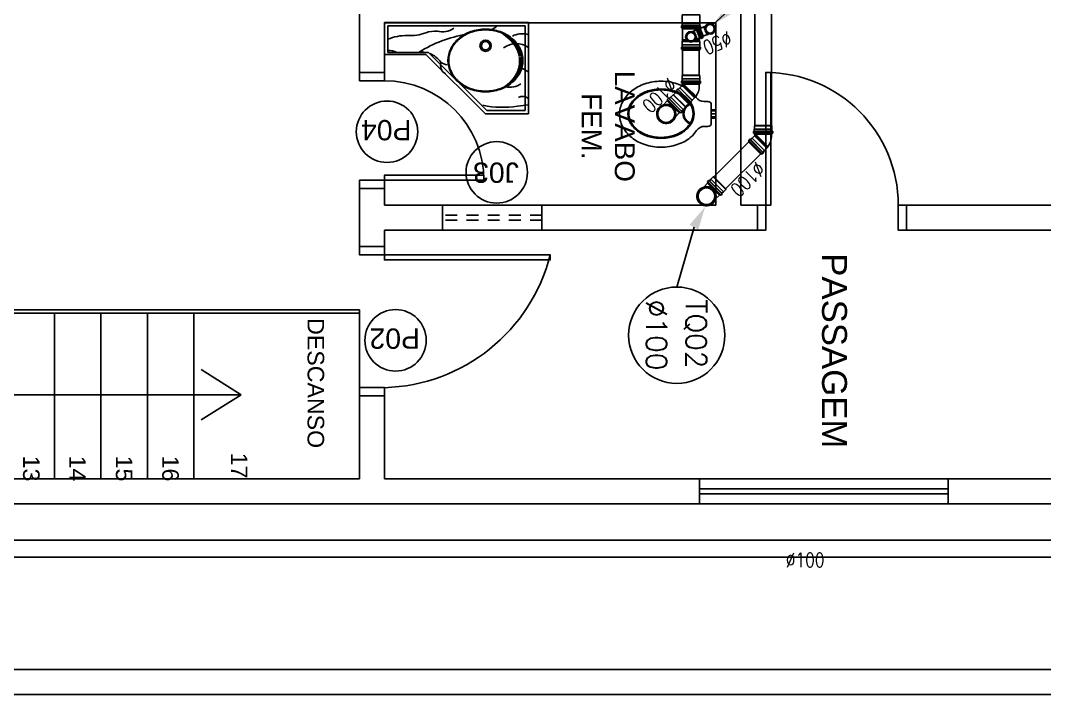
# Model space of a CAD drawing. Header units: millimetres. Extents: x 5512 to 5596, y 903 to 1082.
# Drawn here: x 5528.08 to 5538.95, y 1055.5 to 1062.65 of the extents above; entities that cross this region are included whole.
import ezdxf
from ezdxf.enums import TextEntityAlignment as Align

# ---------------------------------------------------------------- set-up
doc = ezdxf.new("R2010")
doc.units = ezdxf.units.MM
doc.linetypes.add('HIDDEN2', pattern=[0.1875, 0.125, -0.0625])
for name, color, linetype in [('0-COTAS', 8, 'Continuous'), ('A-PEN-C', 4, 'Continuous'), ('BANHO_COZINHA', 7, 'Continuous'), ('Texto-Tubos', 7, 'Continuous'), ('TigreCad', 3, 'Continuous'), ('Tinterno', 9, 'Continuous'), ('TUBOS_ESGOTO', 5, 'Continuous')]:
    doc.layers.add(name, color=color, linetype=linetype)
doc.styles.add('CARIMBO_DADOS', font='arial.ttf', dxfattribs={"height": 0.1})
doc.styles.add('REG60', font='romans.shx', dxfattribs={"width": 0.8, "height": 0.15})
doc.styles.add('REGUA80', font='arial.ttf', dxfattribs={"height": 1})
doc.styles.add('ROMANS', font='romans__.ttf', dxfattribs={"height": 0.1})

# ---------------------------------------------------------------- blocks, each defined once
blk = doc.blocks.new('pia banheiro')
at = {"layer": 'BANHO_COZINHA'}
for p, q in [((-0.2208, 0.2967), (-0.2208, -0.5719)), ((-0.2208, 0.2967), (0.3292, 0.2967)), ((-0.2008, 0.2767), (0.3092, 0.2767)), ((-0.2008, 0.2767), (-0.2008, -0.5519)), ((0.3092, 0.2767), (0.3092, 0.0448)), ((0.3292, 0.2967), (0.3292, 0.0365)), ((0.3092, 0.0448), (-0.0417, -0.3064)), ((0.3292, 0.0365), (-0.0289, -0.3219)), ((-0.0417, -0.5519), (-0.0417, -0.3064)), ((-0.0289, -0.5719), (-0.0289, -0.3219)), ((-0.2008, -0.5519), (-0.0417, -0.5519)), ((-0.2208, -0.5719), (-0.0289, -0.5719))]:
    blk.add_line(p, q, dxfattribs=at)
for points in [[(-0.1815, 0.0373, 0.083485), (-0.1667, -0.051, 0.090959), (-0.1262, -0.1226, 0.104004), (-0.0632, -0.1722, 0.115577), (0.0073, -0.1888, 0.115577), (0.0778, -0.1722, 0.104004), (0.1409, -0.1226, 0.090959), (0.1814, -0.051, 0.083485), (0.1962, 0.0373, 0.083485), (0.1814, 0.1255, 0.090959), (0.1409, 0.1971, 0.104004), (0.0778, 0.2468, 0.115577), (0.0073, 0.2633, 0.115577), (-0.0632, 0.2468, 0.104004), (-0.1262, 0.1971, 0.090959), (-0.1667, 0.1255, 0.083485)], [(-0.1773, 0.0373, 0.083485), (-0.1627, -0.0496, 0.090959), (-0.123, -0.1199, 0.104004), (-0.0613, -0.1685, 0.115577), (0.0073, -0.1846, 0.115577), (0.076, -0.1685, 0.104004), (0.1377, -0.1199, 0.090959), (0.1774, -0.0496, 0.083485), (0.192, 0.0373, 0.083485), (0.1774, 0.1242, 0.090959), (0.1377, 0.1944, 0.104004), (0.076, 0.243, 0.115577), (0.0073, 0.2591, 0.115577), (-0.0613, 0.243, 0.104004), (-0.123, 0.1944, 0.090959), (-0.1627, 0.1242, 0.083485)]]:
    blk.add_lwpolyline(points, format="xyb", close=True, dxfattribs=at)
for radius in [0.0339, 0.025]:
    blk.add_circle((-0.0815, 0.0379), radius, dxfattribs=at)
for centre, radius, start, end in [((-0.0194, 0.2593), 0.1346, 168.10287, 206.19936), ((-0.3664, 0.3324), 0.22, 348.10287, 350.67268), ((0.034, 0.2225), 0.1281, 144.58418, 216.35818), ((0.416, 0.0695), 0.4085, 146.19656, 154.08525), ((0.0443, 0.1829), 0.1245, 348.9955, 33.33328), ((0.279, 0.2616), 0.0556, 140.90523, 207.43179), ((-0.0573, 0.2081), 0.3026, 16.32429, 17.03764), ((1.1754, 0.3722), 0.9039, 184.78979, 188.96381), ((-0.2926, 0.1406), 0.5823, 348.24015, 8.96381), ((-0.363, -0.0304), 0.2131, 28.24406, 40.47295), ((0.6657, 0.0668), 0.83, 189.84611, 190.19218), ((0.6565, 0.0651), 0.8206, 190.19218, 211.41073), ((-0.283, -0.2213), 0.1173, 344.30788, 34.9939), ((0.1033, -0.3518), 0.1475, 125.71748, 159.13592), ((-0.0313, -0.1903), 0.0639, 319.26609, 356.83356), ((0.0342, -0.1702), 0.0641, 254.58687, 328.11348), ((0.0198, -0.2599), 0.19, 177.94741, 199.2677), ((-0.4467, -0.4229), 0.3042, 357.88345, 19.2677), ((0.1033, -0.3518), 0.1475, 169.37097, 184.18945), ((-0.1889, -0.4322), 0.1609, 23.84465, 25.66265), ((0.1266, -0.4441), 0.2696, 177.88345, 203.56148), ((0.0864, -0.5541), 0.1401, 156.12599, 179.11126), ((-0.1889, -0.4322), 0.1609, 336.12599, 336.15535)]:
    blk.add_arc(centre, radius, start, end, dxfattribs=at)
for points in [[(-0.0657, 0.2455), (-0.0474, 0.2274), (-0.046, 0.2541), (-0.0399, 0.2301)], [(-0.046, 0.2541), (-0.0399, 0.2301), (-0.0304, 0.2588), (-0.0323, 0.2325)], [(-0.0304, 0.2588), (-0.0323, 0.2325), (-0.0139, 0.2619), (-0.0177, 0.2359)], [(-0.0123, 0.2621), (-0.0154, 0.2363), (-0.0047, 0.2629), (-0.0045, 0.2377)], [(-0.0047, 0.2629), (-0.0045, 0.2377), (0.0089, 0.2633), (0.0038, 0.2383)], [(0.0089, 0.2633), (0.0038, 0.2383), (0.0219, 0.2626), (0.0122, 0.2384)], [(0.0219, 0.2626), (0.0122, 0.2384), (0.0324, 0.2613), (0.0215, 0.238)], [(0.0324, 0.2613), (0.0215, 0.238), (0.0499, 0.2575), (0.0385, 0.236)], [(0.0499, 0.2575), (0.0385, 0.236), (0.0625, 0.2534), (0.053, 0.2326)], [(0.0625, 0.2534), (0.053, 0.2326), (0.0778, 0.2468), (0.0667, 0.2282)], [(-0.1461, 0.1692), (-0.1153, 0.1808), (-0.139, 0.1803), (-0.1094, 0.1867)], [(-0.139, 0.1803), (-0.1094, 0.1867), (-0.1347, 0.1863), (-0.1002, 0.1952)], [(-0.1347, 0.1863), (-0.1002, 0.1952), (-0.1236, 0.2001), (-0.0903, 0.2032)], [(-0.1236, 0.2001), (-0.0903, 0.2032), (-0.1112, 0.2131), (-0.0774, 0.2121)], [(-0.1112, 0.2131), (-0.0774, 0.2121), (-0.0965, 0.2258), (-0.0608, 0.2214)], [(-0.0965, 0.2258), (-0.0608, 0.2214), (-0.0806, 0.237), (-0.0585, 0.2226)], [(-0.0806, 0.237), (-0.0585, 0.2226), (-0.0657, 0.2455), (-0.0474, 0.2274)], [(0.0778, 0.2468), (0.0667, 0.2282), (0.0928, 0.2385), (0.0806, 0.2221)], [(0.0928, 0.2385), (0.0806, 0.2221), (0.1112, 0.2258), (0.102, 0.2099)], [(0.1112, 0.2258), (0.102, 0.2099), (0.1266, 0.2125), (0.1116, 0.2031)], [(0.1266, 0.2125), (0.1116, 0.2031), (0.1383, 0.2002), (0.125, 0.1921)], [(0.1383, 0.2002), (0.125, 0.1921), (0.1503, 0.1851), (0.1385, 0.1787)], [(-0.158, 0.147), (-0.1691, 0.1181), (-0.1683, 0.1178), (-0.1699, 0.1155)], [(-0.1581, 0.1468), (-0.1682, 0.1178), (-0.158, 0.147), (-0.1691, 0.1181)], [(-0.1682, 0.1178), (-0.1408, 0.1507), (-0.1576, 0.1479), (-0.1334, 0.1596)], [(-0.1576, 0.1479), (-0.1334, 0.1596), (-0.1524, 0.1583), (-0.1243, 0.1705)], [(-0.1524, 0.1583), (-0.1243, 0.1705), (-0.1461, 0.1692), (-0.1153, 0.1808)], [(0.1503, 0.1851), (0.1385, 0.1787), (0.1629, 0.1657), (0.151, 0.1637)], [(0.1629, 0.1657), (0.151, 0.1637), (0.1689, 0.1548), (0.159, 0.1536)], [(0.1689, 0.1548), (0.159, 0.1536), (0.1758, 0.14), (0.1643, 0.147)], [(0.1758, 0.14), (0.1643, 0.147), (0.1812, 0.1257), (0.171, 0.1385)]]:
    blk.add_solid(points, dxfattribs=at)
blk = doc.blocks.new('vaso sanitario')
at = {"layer": 'BANHO_COZINHA'}
for p, q in [((-0.0486, 0.264), (-0.0486, 0.2921)), ((-0.0426, 0.264), (-0.0426, 0.2921)), ((-0.0236, 0.264), (-0.0236, 0.2921)), ((-0.0055, 0.264), (-0.0055, 0.2921)), ((0.0014, 0.264), (0.0014, 0.2921))]:
    blk.add_line(p, q, dxfattribs=at)
for points in [[(0.1014, 0.1567), (0.0763, 0.1748, -0.241127), (0.0514, 0.2235), (0.0514, 0.244, 0.414214), (0.0314, 0.264), (-0.0786, 0.264, 0.414214), (-0.0986, 0.244), (-0.0986, 0.2202, -0.233804), (-0.1222, 0.1725), (-0.1486, 0.1523, 0.024223), (-0.1619, 0.1371, 0.088644), (-0.2044, 0.0584, 0.07973), (-0.2202, -0.0396, 0.07973), (-0.2044, -0.1376, 0.088644), (-0.1619, -0.2163, 0.105072), (-0.095, -0.2714, 0.120616), (-0.0214, -0.2895, 0.120616), (0.0522, -0.2714, 0.105072), (0.1191, -0.2163, 0.088644), (0.1616, -0.1376, 0.07973), (0.1773, -0.0396, 0.07973), (0.1616, 0.0584, 0.088644), (0.1191, 0.1371, 0.031737)], [(0.0296, 0.1462, 0.127661), (-0.0249, 0.1603, 0.127661), (-0.0794, 0.1462, 0.106179), (-0.1301, 0.1018, 0.085397), (-0.1618, 0.0393, 0.074892), (-0.1737, -0.0396, 0.074892), (-0.1618, -0.1184, 0.085397), (-0.1301, -0.1809, 0.106179), (-0.0794, -0.2253, 0.127661), (-0.0249, -0.2395, 0.127661), (0.0296, -0.2253, 0.106179), (0.0803, -0.1809, 0.085397), (0.112, -0.1184, 0.074892), (0.1239, -0.0396, 0.074892), (0.112, 0.0393, 0.085397), (0.0803, 0.1018, 0.106179)], [(0.0267, 0.141, 0.127661), (-0.0249, 0.1544, 0.127661), (-0.0765, 0.141, 0.106179), (-0.1253, 0.0982, 0.085397), (-0.1561, 0.0376, 0.074892), (-0.1677, -0.0396, 0.074892), (-0.1561, -0.1167, 0.085397), (-0.1253, -0.1774, 0.106179), (-0.0765, -0.2201, 0.127661), (-0.0249, -0.2335, 0.127661), (0.0267, -0.2201, 0.106179), (0.0755, -0.1774, 0.085397), (0.1063, -0.1167, 0.074892), (0.1179, -0.0396, 0.074892), (0.1063, 0.0376, 0.085397), (0.0755, 0.0982, 0.106179)]]:
    blk.add_lwpolyline(points, format="xyb", close=True, dxfattribs=at)
for radius, start, end in [(0.0646, 200.80462, 338.97289), (0.06, 199.94179, 339.83075)]:
    blk.add_arc((-0.0247, 0.1588), radius, start, end, dxfattribs=at)
blk = doc.blocks.new('j4n100p')
at = {"layer": 'TigreCad'}
for p, q in [((-48.8, 23.1), (-58.1, 13.7)), ((9.8, 50.8), (9.9, 52.3)), ((9.8, 50.8), (9.8, 0)), ((9.8, -54.2), (9.8, 0)), ((12.9, 52.3), (9.9, 52.3)), ((9.9, 52.3), (9.9, 0)), ((13, 50.8), (12.9, 52.3)), ((12.9, 52.3), (12.9, 0)), ((19.2, 50.8), (13, 50.8)), ((13, 50.8), (13, 0)), ((13, -56), (13, 0)), ((21.4, 53), (19.2, 50.8)), ((41.1, 53), (21.4, 53)), ((21.4, 53), (21.4, -53)), ((41.4, 53.2), (41.1, 53)), ((41.1, 53), (41.1, -53)), ((53.5, 53.2), (41.4, 53.2)), ((41.4, 53.2), (41.4, -53.3)), ((54.7, 56.7), (54.5, 54.2)), ((65.1, 57.7), (55.7, 57.7)), ((55.7, 56.7), (55.7, -56.6)), ((65.1, 56.7), (65.1, -56.6)), ((66.1, 56.9), (66.9, 54)), ((72.3, 53.2), (67.9, 53.2)), ((72.3, 53.2), (72.3, -53.3)), ((19.1, -52.8), (13.7, -58.1)), ((21.4, -53), (21.2, -52.8)), ((41.1, -53), (21.4, -53)), ((41.4, -53.3), (41.1, -53)), ((53.5, -53.3), (41.4, -53.3)), ((54.7, -56.7), (54.5, -54.2)), ((65.1, -57.6), (55.7, -57.6)), ((66.1, -56.9), (66.9, -54)), ((72.3, -53.3), (67.9, -53.3))]:
    blk.add_line(p, q, dxfattribs=at)
for centre, radius, start, end in [((20.1, -45.8), 97.2, 96.09869, 135), ((53.5, 54.2), 1, 270, 355), ((55.7, 56.7), 1, 90, 175), ((65.1, 56.7), 1, 15, 90), ((67.9, 54.2), 1, 195, 270), ((20.1, -53.8), 1.5, 45, 135), ((53.5, -54.2), 1, 5, 90), ((55.7, -56.6), 1, 185, 270), ((65.1, -56.6), 1, 270, 345), ((67.9, -54.2), 1, 90, 165)]:
    blk.add_arc(centre, radius, start, end, dxfattribs=at)
at = {"layer": 'Tinterno'}
for p, q in [((13.7, -58.1), (-58.1, 13.7)), ((9.9, -54.3), (9.9, 0)), ((12.9, -53.3), (12.9, 0)), ((19.2, 50.8), (19.2, -52.7)), ((54.4, 53.2), (54.4, -53.3)), ((67.1, 53.2), (67.1, -53.3))]:
    blk.add_line(p, q, dxfattribs=at)
blk = doc.blocks.new('j9n100s')
at = {"layer": 'TigreCad'}
for p, q in [((27.3, 50.8), (60, 50.8)), ((27.3, -50.8), (60, -50.8))]:
    blk.add_line(p, q, dxfattribs=at)
blk.add_circle((0, 0), 53.2, dxfattribs=at)
for start, end in [(61.78498, 298.21502), (298.21502, 61.78498)]:
    blk.add_arc((0, 0), 57.7, start, end, dxfattribs=at)
at = {"layer": 'Tinterno'}
blk.add_line((60, -50.8), (60, 50.8), dxfattribs=at)
blk.add_circle((0, 0), 51, dxfattribs=at)
blk = doc.blocks.new('11031030p')
at = {"layer": 'TigreCad'}
for p, q in [((0, -53.3), (0, 53.2)), ((0, 53.2), (4.4, 53.2)), ((6.2, 56.9), (5.4, 54)), ((7.2, 57.6), (16.6, 57.6)), ((7.2, -56.7), (7.2, 56.6)), ((16.6, -56.7), (16.6, 56.6)), ((17.6, 56.7), (17.8, 54.2)), ((18.8, 53.2), (30.9, 53.2)), ((30.9, 53.2), (31.2, 53)), ((50.9, 53), (31.2, 53)), ((50.9, 53), (53.1, 50.8)), ((53.1, -50.8), (53.1, 50.8)), ((0, -53.3), (4.4, -53.3)), ((6.2, -56.9), (5.4, -54)), ((7.2, -57.7), (16.6, -57.7)), ((17.6, -56.7), (17.8, -54.2)), ((18.8, -53.3), (30.9, -53.3)), ((30.9, -53.3), (31.2, -53)), ((31.2, -53), (50.9, -53)), ((50.9, -53), (53.1, -50.8))]:
    blk.add_line(p, q, dxfattribs=at)
for centre, start, end in [((4.4, 54.2), 270, 345), ((7.2, 56.6), 90, 165), ((16.6, 56.6), 5, 90), ((18.8, 54.2), 185, 270), ((4.4, -54.2), 15, 90), ((7.2, -56.7), 195, 270), ((16.6, -56.7), 270, 355), ((18.8, -54.2), 90, 175)]:
    blk.add_arc(centre, 1, start, end, dxfattribs=at)
at = {"layer": 'Tinterno'}
for p, q in [((5.2, -53.3), (5.2, 53.2)), ((17.9, -53.3), (17.9, 53.2)), ((30.9, 53.2), (30.9, -53.3)), ((31.2, 53), (31.2, -53)), ((50.9, 53), (50.9, -53))]:
    blk.add_line(p, q, dxfattribs=at)
blk = doc.blocks.new('trn1050s')
at = {"layer": 'TigreCad'}
for p, q in [((-80.4, -53.3), (-80.4, 53.3)), ((-80.4, 53.3), (-76, 53.3)), ((-74.2, 56.9), (-75, 54)), ((-73.2, 57.7), (-63.8, 57.7)), ((-73.2, -56.6), (-73.2, 56.7)), ((-63.8, -56.6), (-63.8, 56.7)), ((-62.8, 56.7), (-62.6, 54.2)), ((-61.6, 53.3), (-49.5, 53.3)), ((-49.5, -53.3), (-49.5, 53.3)), ((-49.5, 53.3), (-49.2, 53)), ((-49.2, 53), (-29.5, 53)), ((-29.5, 53), (-29.5, 11.9)), ((-29.5, 53), (-27.3, 50.8)), ((-27.3, 50.8), (-21.1, 50.8)), ((-21.1, 50.8), (-21, 52.3)), ((-21, 52.3), (-21, 23.9)), ((-21, 52.3), (-18, 52.3)), ((-18, 52.3), (-18, 26.2)), ((-17.9, 50.8), (-18, 52.3)), ((-17.9, 50.8), (47.6, 50.8)), ((-80.4, -53.3), (-76, -53.3)), ((-74.2, -56.9), (-75, -54)), ((-73.2, -57.6), (-63.8, -57.6)), ((-62.8, -56.7), (-62.6, -54.2)), ((-61.6, -53.3), (-49.5, -53.3)), ((-49.5, -53.3), (-49.2, -53)), ((-49.2, -53), (-29.5, -53)), ((-29.5, -53), (-29.5, -11.9)), ((-29.5, -53), (-27.3, -50.8)), ((-27.3, -50.8), (-21.1, -50.8)), ((-21.1, -50.8), (-21, -52.3)), ((-21, -52.3), (-21, -23.9)), ((-21, -52.3), (-18, -52.3)), ((-18, -52.3), (-18, -26.2)), ((-17.9, -50.8), (-18, -52.3)), ((-17.9, -50.8), (47.6, -50.8))]:
    blk.add_line(p, q, dxfattribs=at)
for radius in [31.8, 25.6]:
    blk.add_circle((0, 0), radius, dxfattribs=at)
for centre, start, end in [((-76, 54.2), 270, 345), ((-73.2, 56.7), 90, 165), ((-63.8, 56.7), 5, 90), ((-61.6, 54.2), 185, 270), ((-76, -54.2), 15, 90), ((-73.2, -56.6), 195, 270), ((-63.8, -56.6), 270, 355), ((-61.6, -54.2), 90, 175)]:
    blk.add_arc(centre, 1, start, end, dxfattribs=at)
at = {"layer": 'Tinterno'}
for p, q in [((-75.2, -53.3), (-75.2, 53.3)), ((-62.5, -53.3), (-62.5, 53.3)), ((-49.2, -53), (-49.2, 53)), ((-27.3, 50.8), (-27.3, 16.3)), ((-21.1, 50.8), (-21.1, 23.8)), ((-17.9, 50.8), (-17.9, 26.3)), ((47.6, -50.8), (47.6, 50.8)), ((-27.3, -50.8), (-27.3, -16.3)), ((-21.1, -50.8), (-21.1, -23.8)), ((-17.9, -50.8), (-17.9, -26.3))]:
    blk.add_line(p, q, dxfattribs=at)
blk.add_circle((0, 0), 27.3, dxfattribs=at)
blk = doc.blocks.new('j9n50s')
at = {"layer": 'TigreCad'}
for p, q in [((19.2, 25.4), (30.3, 25.4)), ((19.2, -25.4), (30.3, -25.4))]:
    blk.add_line(p, q, dxfattribs=at)
for radius in [31.8, 27.4]:
    blk.add_circle((0, 0), radius, dxfattribs=at)
at = {"layer": 'Tinterno'}
for p, q in [((30.3, 25.4), (30.3, 9.7)), ((30.3, -9.7), (30.3, -25.4))]:
    blk.add_line(p, q, dxfattribs=at)
blk.add_circle((0, 0), 25.6, dxfattribs=at)
blk = doc.blocks.new('j9n50d')
at = {"layer": 'TigreCad'}
for p, q in [((28.5, 25.4), (0, 25.4)), ((30.3, 27.2), (28.5, 25.4)), ((30.3, -27.1), (30.3, 27.2)), ((47.1, 27.2), (30.3, 27.2)), ((47.3, 27.4), (47.1, 27.2)), ((47.1, -27.1), (47.1, 27.2)), ((51.9, 27.4), (47.3, 27.4)), ((53.2, 30.9), (52.9, 28.3)), ((53.4, 30.8), (53.4, -30.8)), ((62.9, 31.8), (54.2, 31.8)), ((62.9, 30.8), (62.9, -30.8)), ((63.9, 31.1), (64.7, 28.1)), ((70, 27.4), (65.6, 27.4)), ((70, 27.4), (70, -27.4)), ((28.5, -25.3), (0, -25.3)), ((30.3, -27.1), (28.5, -25.3)), ((47.1, -27.1), (30.3, -27.1)), ((47.3, -27.4), (47.1, -27.1)), ((51.9, -27.4), (47.3, -27.4)), ((53.2, -30.9), (52.9, -28.3)), ((62.9, -31.8), (54.2, -31.8)), ((63.9, -31.1), (64.7, -28.1)), ((70, -27.4), (65.6, -27.4))]:
    blk.add_line(p, q, dxfattribs=at)
for centre, radius, start, end in [((0, 0), 25.4, 90, 270), ((51.9, 28.4), 1, 270, 355), ((54.2, 30.8), 1, 90, 175), ((62.9, 30.8), 1, 15, 90), ((65.6, 28.4), 1, 195, 270), ((51.9, -28.4), 1, 5, 90), ((54.2, -30.8), 1, 185, 270), ((62.9, -30.8), 1, 270, 345), ((65.6, -28.4), 1, 90, 165)]:
    blk.add_arc(centre, radius, start, end, dxfattribs=at)
at = {"layer": 'Tinterno'}
for p, q in [((28.5, -25.3), (28.5, 25.4)), ((47.3, -27.4), (47.3, 27.4)), ((52.9, 27.4), (52.9, -27.4)), ((64.9, 27.4), (64.9, -27.4))]:
    blk.add_line(p, q, dxfattribs=at)
blk = doc.blocks.new('26301009p')
at = {"layer": 'TigreCad'}
for p, q in [((0, -53.3), (0, 53.2)), ((0, 53.2), (4.4, 53.2)), ((6.2, 56.9), (5.4, 54)), ((7.2, 57.6), (16.6, 57.6)), ((7.2, -56.6), (7.2, 56.6)), ((16.6, -56.6), (16.6, 56.6)), ((17.6, 56.7), (17.8, 54.2)), ((18.8, 53.2), (30.9, 53.2)), ((30.9, 53.2), (31.2, 53)), ((31.2, 53), (83.5, 53)), ((31.2, -53), (31.2, 53)), ((0, -53.3), (4.4, -53.3)), ((6.2, -56.9), (5.4, -54)), ((7.2, -57.6), (16.6, -57.6)), ((17.6, -56.7), (17.8, -54.2)), ((18.8, -53.3), (30.9, -53.3)), ((30.9, -53.3), (31.2, -53)), ((31.2, -53), (83.5, -53))]:
    blk.add_line(p, q, dxfattribs=at)
for centre, start, end in [((4.4, 54.2), 270, 345), ((7.2, 56.6), 90, 165), ((16.6, 56.6), 5, 90), ((18.8, 54.2), 185, 270), ((4.4, -54.2), 15, 90), ((7.2, -56.6), 195, 270), ((16.6, -56.6), 270, 355), ((18.8, -54.2), 90, 175)]:
    blk.add_arc(centre, 1, start, end, dxfattribs=at)
at = {"layer": 'Tinterno'}
for p, q in [((5.2, -53.3), (5.2, 53.2)), ((17.9, -53.3), (17.9, 53.2)), ((30.9, -53.3), (30.9, 53.2)), ((83.5, -53), (83.5, 53))]:
    blk.add_line(p, q, dxfattribs=at)

msp = doc.modelspace()

# ---------------------------------------------------------------- linework, layer by layer
at = {"layer": '0-COTAS'}
for p, q in [((5535.726, 1063.416), (5535.726, 1060.688)), ((5531.678, 1063.064), (5531.678, 1062.096)), ((5535.462, 1062.624), (5531.942, 1062.624)), ((5531.942, 1062.624), (5531.942, 1062.096)), ((5535.462, 1062.624), (5535.462, 1060.688)), ((5531.942, 1062.096), (5531.678, 1062.096)), ((5531.678, 1060.864), (5531.678, 1060.248)), ((5531.942, 1060.864), (5531.678, 1060.864)), ((5531.942, 1060.864), (5531.942, 1060.688)), ((5532.558, 1060.688), (5531.942, 1060.688)), ((5532.558, 1060.688), (5532.558, 1060.424)), ((5533.614, 1060.688), (5532.558, 1060.688)), ((5533.614, 1060.688), (5533.614, 1060.424)), ((5533.614, 1060.688), (5535.462, 1060.688)), ((5535.726, 1060.688), (5535.902, 1060.688)), ((5535.902, 1060.688), (5535.902, 1060.424)), ((5537.486, 1060.688), (5539.818, 1060.688)), ((5537.486, 1060.688), (5537.486, 1060.424)), ((5531.678, 1060.424), (5531.678, 1060.248)), ((5532.558, 1060.424), (5531.942, 1060.424)), ((5531.942, 1060.424), (5532.558, 1060.424)), ((5531.942, 1060.248), (5531.942, 1060.424)), ((5533.614, 1060.424), (5532.558, 1060.424)), ((5533.614, 1060.424), (5535.902, 1060.424)), ((5537.486, 1060.424), (5539.818, 1060.424)), ((5531.942, 1060.248), (5531.678, 1060.248)), ((5525.482, 1059.544), (5531.678, 1059.544)), ((5525.517, 1059.579), (5531.678, 1059.579)), ((5528.44, 1059.544), (5528.44, 1057.784)), ((5528.932, 1059.544), (5528.932, 1057.784)), ((5529.425, 1059.544), (5529.425, 1057.784)), ((5529.918, 1059.544), (5529.918, 1057.784)), ((5531.678, 1059.579), (5531.678, 1058.752)), ((5530.421, 1058.676), (5529.996, 1058.943)), ((5530.421, 1058.676), (5524.62, 1058.676)), ((5530.421, 1058.676), (5529.996, 1058.409)), ((5531.942, 1058.664), (5531.678, 1058.664)), ((5531.678, 1058.664), (5531.678, 1057.784)), ((5531.942, 1057.784), (5531.942, 1058.664)), ((5525.341, 1057.784), (5531.678, 1057.784)), ((5531.942, 1057.784), (5535.286, 1057.784)), ((5535.286, 1057.784), (5535.286, 1057.52)), ((5537.926, 1057.784), (5535.286, 1057.784)), ((5537.926, 1057.784), (5537.926, 1057.52)), ((5537.926, 1057.784), (5540.126, 1057.784)), ((5537.926, 1057.679), (5535.286, 1057.679)), ((5537.926, 1057.626), (5535.286, 1057.626)), ((5535.286, 1057.52), (5525.341, 1057.52)), ((5537.926, 1057.52), (5535.286, 1057.52)), ((5537.926, 1057.52), (5540.126, 1057.52)), ((5523.757, 1055.76), (5575.15, 1055.76)), ((5523.493, 1055.496), (5575.414, 1055.496))]:
    msp.add_line(p, q, dxfattribs=at)
at = {"layer": '0-COTAS', "linetype": 'HIDDEN2'}
for p, q in [((5533.614, 1060.583), (5532.558, 1060.583)), ((5533.614, 1060.53), (5532.558, 1060.53))]:
    msp.add_line(p, q, dxfattribs=at)
at = {"layer": '0-COTAS'}
for points in [[(5531.942, 1062.096), (5531.942, 1062.008), (5531.678, 1062.008), (5531.678, 1062.096)], [(5531.942, 1060.864), (5531.942, 1060.952), (5531.678, 1060.952), (5531.678, 1060.864)], [(5535.902, 1060.688), (5535.99, 1060.688), (5535.99, 1060.424), (5535.902, 1060.424)], [(5537.486, 1060.688), (5537.398, 1060.688), (5537.398, 1060.424), (5537.486, 1060.424)], [(5531.942, 1060.248), (5531.942, 1060.16), (5531.678, 1060.16), (5531.678, 1060.248)], [(5531.942, 1058.664), (5531.942, 1058.752), (5531.678, 1058.752), (5531.678, 1058.664)]]:
    msp.add_lwpolyline(points, dxfattribs=at)
for points in [[(5535.99, 1060.688), (5535.99, 1062.096), (5536.043, 1062.096), (5536.043, 1060.688)], [(5531.942, 1060.952), (5532.998, 1060.952), (5532.998, 1061.005), (5531.942, 1061.005)], [(5531.942, 1060.16), (5533.702, 1060.16), (5533.702, 1060.107), (5531.942, 1060.107)]]:
    msp.add_lwpolyline(points, close=True, dxfattribs=at)
for centre in [(5531.969, 1061.467), (5533.134, 1061.036), (5532.06, 1059.254)]:
    msp.add_circle(centre, 0.326, dxfattribs=at)
for centre, radius, start, end in [((5535.99, 1060.688), 1.408, 360, 90), ((5531.942, 1060.952), 1.056, 0, 90), ((5531.889, 1060.623), 1.872, 271.6349, 345.6847)]:
    msp.add_arc(centre, radius, start, end, dxfattribs=at)
at = {"layer": 'A-PEN-C'}
for p, q in [((5535.434, 1062.606), (5536.439, 1063.531)), ((5535.229, 1060.454), (5535.046, 1059.819))]:
    msp.add_line(p, q, dxfattribs=at)
msp.add_circle((5535.046, 1059.308), 0.511, dxfattribs=at)
for points in [[(5535.434, 1062.606), (5535.653, 1062.733), (5535.582, 1062.811)], [(5535.347, 1060.671), (5535.275, 1060.428), (5535.182, 1060.479)]]:
    msp.add_solid(points, dxfattribs=at)
at = {"layer": 'TigreCad'}
for p, q in [((5535.874, 1061.534), (5535.874, 1070.971)), ((5536.053, 1061.534), (5536.053, 1070.971)), ((5535.294, 1062.563), (5535.333, 1062.579)), ((5535.327, 1062.481), (5535.368, 1062.498)), ((5535.107, 1062.067), (5535.107, 1062.334)), ((5535.285, 1062.067), (5535.285, 1062.334)), ((5535.012, 1061.86), (5535.043, 1061.891)), ((5535.138, 1061.734), (5535.169, 1061.765)), ((5535.438, 1060.987), (5535.81, 1061.359)), ((5535.565, 1060.86), (5535.937, 1061.232)), ((5549.559, 1057.133), (5523.166, 1057.133)), ((5549.559, 1056.955), (5523.166, 1056.955))]:
    msp.add_line(p, q, dxfattribs=at)
at = {"layer": 'TUBOS_ESGOTO'}
msp.add_circle((5535.361, 1060.783), 0.088, dxfattribs=at)

# ---------------------------------------------------------------- block references
at = {"layer": '0-COTAS', "xscale": 1.76, "yscale": 1.76, "zscale": 1.76, "rotation": 270}
for name, p in [('pia banheiro', (5532.949, 1062.236)), ('vaso sanitario', (5534.948, 1061.615))]:
    msp.add_blockref(name, p, dxfattribs=at)
at = {"layer": 'TigreCad', "zscale": 0.00176}
for name, p, xscale, yscale, rotation in [('26301009p', (5535.196, 1062.559), 0.00176, 0.00176, 89.99999999999999), ('j9n50s', (5535.399, 1062.559), 0.00176, 0.001760000000000001, 203.4063627060804), ('trn1050s', (5535.196, 1062.475), 0.00176, 0.00176, 89.99999999999999), ('j9n50d', (5535.196, 1062.475), 0.00176, 0.00176, 20.86149193989617), ('j4n100p', (5535.196, 1061.918), 0.00176, 0.00176, 225.0000000000548), ('j9n100s', (5534.934, 1061.656), 0.00176, 0.00176, 45.0000000000574), ('j4n100p', (5535.963, 1061.385), 0.001760000000000001, 0.00176, 225.0000000001178), ('j9n100s', (5535.361, 1060.783), 0.00176, 0.00176, 45.0000000001321)]:
    msp.add_blockref(name, p, dxfattribs=dict(at, xscale=xscale, yscale=yscale, rotation=rotation))
at = {"layer": 'TUBOS_ESGOTO', "xscale": 0.00176, "yscale": 0.00176, "zscale": 0.00176}
for p, rotation in [((5535.196, 1061.973), 89.99999999999999), ((5535.009, 1061.731), 44.999999999941), ((5535.963, 1061.441), 89.99999999999999), ((5535.436, 1060.858), 44.99999999984289)]:
    msp.add_blockref('11031030p', p, dxfattribs=dict(at, rotation=rotation))

# ---------------------------------------------------------------- texts
at = {"layer": '0-COTAS', "style": 'REGUA80'}
for s, p in [('P04', (5531.961, 1061.592)), ('J03', (5533.126, 1061.141)), ('P02', (5532.051, 1059.38))]:
    msp.add_text(s, height=0.2157, rotation=180, dxfattribs=at).set_placement(p, align=Align.CENTER)
at = {"layer": '0-COTAS', "color": 230, "attachment_point": 5, "rotation": 270, "style": 'CARIMBO_DADOS'}
for s, width, insert, char_height in [('LAVABO FEM.', 1.72092, (5534.318, 1061.525), 0.2112), ('PASSAGEM', 0.84921, (5536.719, 1059.143), 0.264)]:
    msp.add_mtext_dynamic_manual_height_columns(s, width=width, gutter_width=0.5, heights=[0], dxfattribs=dict(at, insert=insert, char_height=char_height))
at = {"layer": '0-COTAS', "color": 230, "char_height": 0.176, "attachment_point": 5, "rotation": 270, "style": 'CARIMBO_DADOS'}
for s, insert in [('DESCANSO', (5531.212, 1058.8)), ('17', (5530.399, 1057.925)), ('13', (5528.191, 1057.894)), ('14', (5528.683, 1057.894)), ('15', (5529.177, 1057.894)), ('16', (5529.669, 1057.894))]:
    msp.add_mtext(s, dxfattribs=dict(at, insert=insert))
at = {"layer": 'A-PEN-C', "style": 'ROMANS'}
for s, p in [('%%C100', (5534.721, 1059.31)), ('TQ02', (5535.141, 1059.322))]:
    msp.add_text(s, height=0.2194, rotation=270, dxfattribs=at).set_placement(p, align=Align.CENTER)
at = {"layer": 'Texto-Tubos', "style": 'REG60', "width": 0.8}
for s, rotation, p in [('%%C50', 202.7471, (5535.448, 1062.477)), ('%%C100', 225, (5534.81, 1061.905)), ('%%C100', 225, (5535.747, 1061.014))]:
    msp.add_text(s, height=0.15, rotation=rotation, dxfattribs=at).set_placement(p, align=Align.CENTER)
msp.add_text('%%C100', height=0.15, dxfattribs=at).set_placement((5536.409, 1056.848), align=Align.CENTER)

doc.saveas('drawing.dxf')
